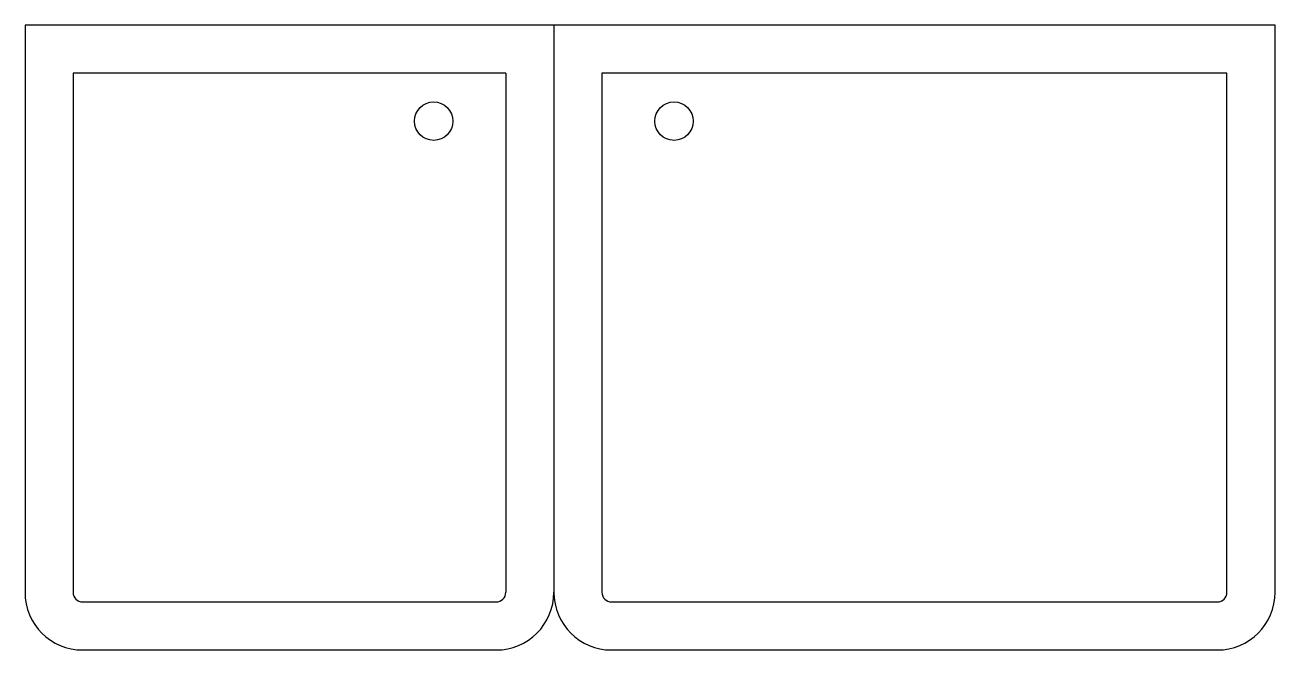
# Model space of a CAD drawing. Extents: x -0.55 to 0.75, y -0.65 to 0.
import ezdxf

# ---------------------------------------------------------------- set-up
doc = ezdxf.new("R2010")
doc.units = 0
doc.layers.add('SN', color=7, linetype='CONTINUOUS')

msp = doc.modelspace()

# ---------------------------------------------------------------- linework, layer by layer
at = {"layer": 'SN', "color": 0}
for p, q in [((0.75, 0), (-0.55, 0)), ((0, 0), (0, -0.59)), ((0.75, -0.59), (0.75, 0)), ((-0.55, 0), (-0.55, -0.59)), ((-0.5, -0.05), (-0.5, -0.59)), ((-0.05, -0.05), (-0.5, -0.05)), ((-0.05, -0.05), (-0.05, -0.59)), ((0.7, -0.05), (0.05, -0.05)), ((0.05, -0.05), (0.05, -0.59)), ((0.7, -0.59), (0.7, -0.05)), ((-0.49, -0.6), (-0.06, -0.6)), ((0.06, -0.6), (0.69, -0.6)), ((-0.49, -0.65), (-0.06, -0.65)), ((0.06, -0.65), (0.69, -0.65))]:
    msp.add_line(p, q, dxfattribs=at)
for centre in [(-0.125, -0.1), (0.125, -0.1)]:
    msp.add_circle(centre, 0.02, dxfattribs=at)
for centre, radius, start, end in [((-0.49, -0.59), 0.06, 180, 270), ((-0.49, -0.59), 0.01, 180, 270), ((-0.06, -0.59), 0.06, 270, 0), ((-0.06, -0.59), 0.01, 270, 0), ((0.06, -0.59), 0.06, 180, 270), ((0.06, -0.59), 0.01, 180, 270), ((0.69, -0.59), 0.06, 270, 0), ((0.69, -0.59), 0.01, 270, 0)]:
    msp.add_arc(centre, radius, start, end, dxfattribs=at)

doc.saveas('drawing.dxf')
